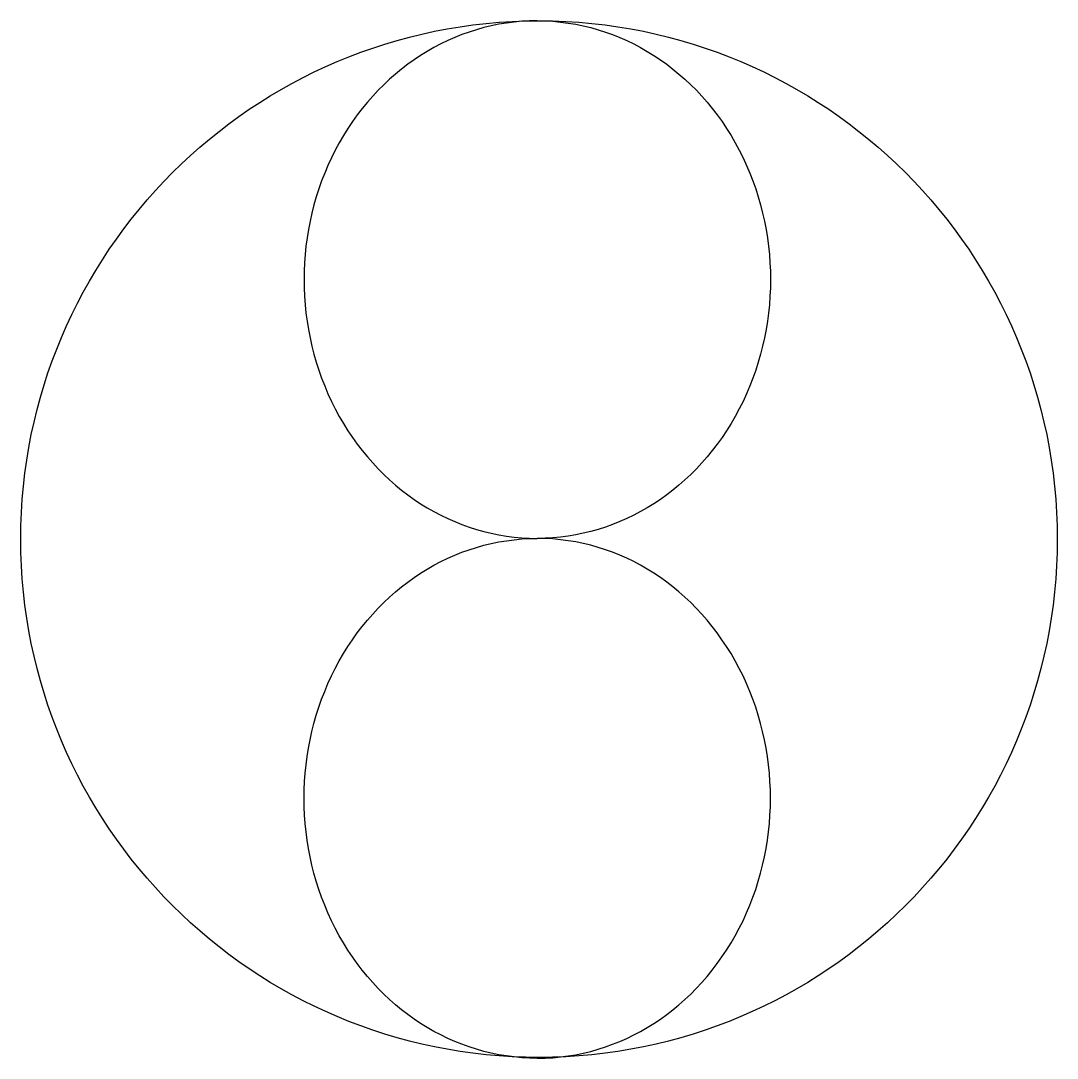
# Model space of a CAD drawing. Extents: x -1.25 to 1.25, y -1.25 to 1.25.
import ezdxf

# ---------------------------------------------------------------- set-up
doc = ezdxf.new("R2010")
doc.units = 0
doc.header["$LTSCALE"] = 0.01
doc.header["$MEASUREMENT"] = 0
doc.layers.get('0').update_dxf_attribs({"lineweight": 20})

msp = doc.modelspace()

# ---------------------------------------------------------------- linework, layer by layer
at = {"color": 0, "linetype": 'ByBlock', "lineweight": -2}
msp.add_circle((0, 0), 1.25, dxfattribs=at)
for centre, major_axis, ratio in [((-0.0042, 0.6259), (0, 0.6242), 0.901174), ((-0.0042, -0.6252), (0, -0.6269), 0.897239)]:
    msp.add_ellipse(centre, major_axis=major_axis, ratio=ratio, start_param=0, end_param=3.141593, dxfattribs=at)
at = {"color": 0, "linetype": 'ByBlock', "lineweight": -2, "extrusion": (0, 0, -1)}
for centre, major_axis, ratio in [((-0.0042, 0.6259), (0, 0.6242), 0.901174), ((-0.0042, -0.6252), (0, -0.6269), 0.897239)]:
    msp.add_ellipse(centre, major_axis=major_axis, ratio=ratio, start_param=0, end_param=3.141593, dxfattribs=at)

doc.saveas('drawing.dxf')
